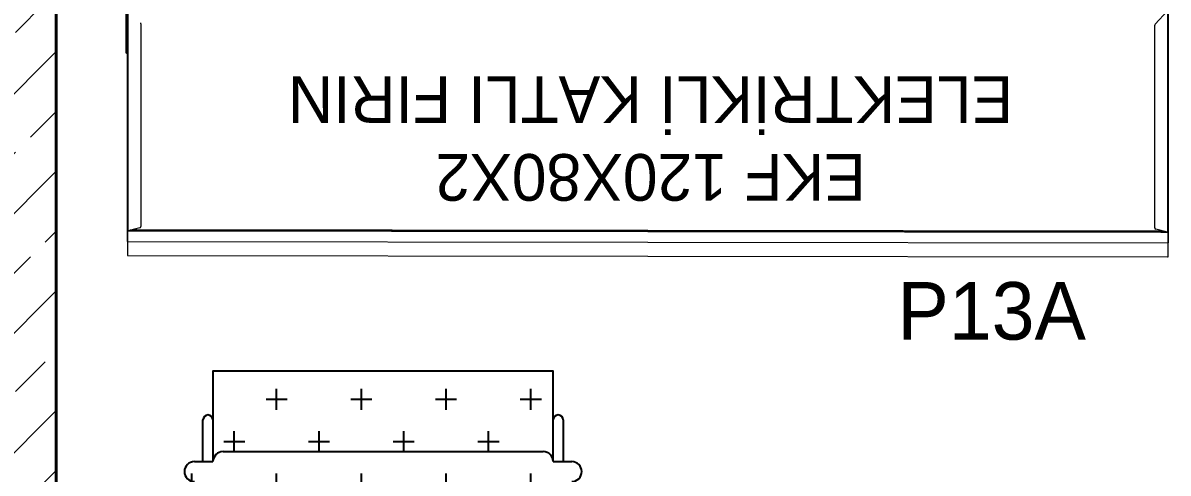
# Model space of a CAD drawing. Header units: millimetres. Extents: x 1650 to 6065, y 324 to 3836.
# Drawn here: x 3052.3 to 3224, y 2573.6 to 2641.1 of the extents above; entities that cross this region are included whole.
import ezdxf
from ezdxf.enums import TextEntityAlignment as Align

# ---------------------------------------------------------------- set-up
doc = ezdxf.new("R2010")
doc.units = ezdxf.units.MM
doc.layers.add('A-WALL-PATT-1', color=7, linetype='Continuous', lineweight=5, true_color=0x737373)
doc.layers.add('BAL-PERDE', color=111, linetype='Continuous', lineweight=40)
doc.layers.add('S2000-002 Çizgi', color=7, linetype='Continuous')
doc.styles.get("Standard").update_dxf_attribs({"font": 'arial.ttf'})
doc.styles.add('TAKSİM', font='GOTHIC.TTF', dxfattribs={"height": 20})

# ---------------------------------------------------------------- blocks, each defined once
blk = doc.blocks.new('A$C6456641A')
at = {"layer": 'S2000-002 Çizgi'}
h = blk.add_hatch(dxfattribs=at)
h.set_pattern_fill('CROSS', color=256, style=0)
h.set_pattern_definition([(0, (-6338.695, -1432.999), (6.35, 6.35), [3.175, -9.525]), (90, (-6337.1076, -1434.587), (-6.35, 6.35), [3.175, -9.525])])
h.paths.add_polyline_path([(218.53, 73.39, -0.414214), (220.03, 74.89), (218.41, 74.89), (139.55, 74.89), (139.55, 23.89), (220.03, 23.89, -0.414214), (218.53, 25.39)])
h.paths.add_polyline_path([(224.53, 73.39, 0.414214), (223.03, 74.89), (223.03, 77.67, 1), (220.03, 77.67), (220.03, 74.89, 0.414214), (218.53, 73.39), (218.53, 25.39, 0.414214), (220.03, 23.89), (220.03, 21.11, 1), (223.03, 21.11), (223.03, 23.89, 0.414214), (224.53, 25.39)])
h.paths.add_polyline_path([(236.6, 74.89), (223.03, 74.89, -0.414214), (224.53, 73.39), (224.53, 25.39, -0.414214), (223.03, 23.89), (229.28, 23.89), (236.6, 23.89)])
for points in [[(224.53, 77.67), (224.53, 74.89)], [(224.53, 76.39), (230.78, 76.39)], [(230.78, 74.89), (224.53, 74.89)], [(224.53, 23.89), (238.1, 23.89), (238.1, 74.89), (224.53, 74.89)], [(226.03, 73.39), (226.03, 25.39)], [(224.53, 23.89), (230.78, 23.89)], [(224.53, 23.89), (224.53, 21.11)], [(230.78, 22.39), (224.53, 22.39)]]:
    blk.add_lwpolyline(points, dxfattribs=at)
for centre, radius, start, end in [((223.03, 77.67), 1.5, 0, 180), ((230.78, 75.64), 0.75, 270, 90), ((224.53, 73.39), 1.5, 0, 90), ((224.53, 25.39), 1.5, 270, 0), ((230.78, 23.14), 0.75, 270, 90), ((223.03, 21.11), 1.5, 180, 0)]:
    blk.add_arc(centre, radius, start, end, dxfattribs=at)
blk = doc.blocks.new('A$C1ef23390')
at = {"layer": 'S2000-002 Çizgi', "rotation": 90}
blk.add_blockref('A$C6456641A', (98.39, 0.52), dxfattribs=at)
blk = doc.blocks.new('A$C26E901EB')
at = {"color": 1, "lineweight": 0}
for p, q in [((-78.24, -124.2), (-78.24, -130.59)), ((-78.14, -124.2), (-78.14, -130.59)), ((-78.13, -130.58), (-78.13, -124.11)), ((-77.98, -157.35), (-77.98, -124.02)), ((-77.87, -157.34), (-77.87, -124.13)), ((76.07, -126.36), (77.92, -124.34)), ((77.92, -124.34), (77.92, -157.55)), ((78.03, -124.23), (78.03, -157.55)), ((-75.97, -126.29), (-75.97, -156.71)), ((76.02, -156.92), (76.02, -126.5)), ((-78.24, -130.59), (-78.14, -130.59)), ((-78.2, -130.67), (-78.14, -130.6)), ((-78.2, -130.67), (-77.98, -130.85)), ((-78.14, -130.6), (-77.98, -130.73)), ((-77.98, -130.71), (-78.13, -130.58)), ((-77.98, -157.35), (-76.88, -157.35)), ((-77.98, -158.96), (-77.98, -157.35)), ((-77.98, -157.36), (-77.97, -157.35)), ((-77.98, -157.36), (-77.98, -158.86)), ((-77.98, -157.36), (-77.98, -157.36)), ((-77.88, -157.35), (-77.88, -157.35)), ((-76.12, -156.9), (-77.87, -157.34)), ((-76.88, -157.26), (-77.57, -157.26)), ((-76.58, -157.15), (-77.13, -157.15)), ((-76.88, -157.25), (-76.88, -157.35)), ((-76.88, -157.25), (76.93, -157.45)), ((-76.88, -157.26), (-76.88, -157.35)), ((-76.88, -157.35), (76.93, -157.55)), ((-76.58, -157.15), (76.63, -157.35)), ((-76.58, -157.15), (-76.58, -157.25)), ((77.92, -157.55), (76.17, -157.11)), ((77.14, -157.35), (76.63, -157.35)), ((76.63, -157.45), (76.63, -157.35)), ((76.93, -157.55), (76.93, -157.45)), ((76.93, -157.46), (76.93, -157.55)), ((77.58, -157.46), (76.93, -157.46)), ((76.93, -157.55), (78.03, -157.55)), ((78.03, -157.55), (78.03, -159.16)), ((78.03, -157.56), (78.03, -157.56)), ((78.03, -159.06), (78.03, -157.56)), ((78.03, -157.56), (78.03, -157.56)), ((-77.98, -158.86), (-77.98, -160.86)), ((-77.98, -158.86), (-77.98, -158.86)), ((-77.98, -158.96), (-77.98, -161.06)), ((-77.98, -158.96), (78.03, -159.16)), ((78.03, -161.06), (78.03, -159.06)), ((78.03, -159.06), (78.03, -159.06)), ((78.03, -161.26), (78.03, -159.16)), ((-77.98, -160.86), (-77.98, -160.86)), ((-77.98, -160.86), (-77.98, -160.96)), ((-77.98, -160.97), (-77.98, -160.96)), ((-77.98, -160.96), (-77.98, -160.96)), ((-77.98, -161.06), (-77.88, -161.06)), ((-77.89, -161.06), (-77.98, -161.06)), ((-77.98, -161.06), (-77.98, -161.06)), ((-77.88, -161.06), (77.93, -161.26)), ((-77.88, -161.06), (-77.88, -161.06)), ((77.93, -161.26), (77.93, -161.26)), ((77.93, -161.26), (78.03, -161.26)), ((78.03, -161.26), (77.94, -161.26)), ((78.03, -161.06), (78.03, -161.06)), ((78.03, -161.16), (78.03, -161.06)), ((78.03, -161.16), (78.03, -161.17)), ((78.03, -161.16), (78.03, -161.16)), ((78.03, -161.26), (78.03, -161.26))]:
    blk.add_line(p, q, dxfattribs=at)
at = {"color": 1, "lineweight": 0, "flags": 128}
for points in [[(-77.88, -161.06), (-77.89, -161.06), (-77.9, -161.06)], [(77.95, -161.26), (77.95, -161.26), (77.93, -161.26)]]:
    blk.add_lwpolyline(points, dxfattribs=at)
at = {"color": 1, "lineweight": 0}
for centre, radius, start, end in [((-76.17, -126.29), 0.2, 0, 42.2737), ((76.22, -126.5), 0.2, 137.7263, 180), ((-78.14, -130.59), 0.101, 180, 232), ((-78.14, -130.59), 0.001, 180, 232), ((-76.17, -156.71), 0.2, 284.0362, 0), ((76.22, -156.92), 0.2, 180, 255.9638)]:
    blk.add_arc(centre, radius, start, end, dxfattribs=at)
for points, knots in [([(-77.97, -157.35), (-77.96, -157.35), (-77.94, -157.35), (-77.91, -157.34), (-77.88, -157.34), (-77.87, -157.34)], [0, 0, 0, 0, 0.317573, 0.658788, 1, 1, 1, 1]), ([(77.92, -157.55), (77.93, -157.55), (77.95, -157.55), (77.96, -157.55), (77.97, -157.55)], [0, 0, 0, 0, 0.811114, 1, 1, 1, 1])]:
    blk.add_open_spline(points, degree=3, knots=knots, dxfattribs=at)
at = {"color": 0, "lineweight": 0, "insert": (0.44, -152.83), "char_height": 7, "width": 404.7577, "attachment_point": 2, "rotation": 180}
blk.add_mtext('{\\fNeo Sans Pro Light|b0|i0|c162|p34;EKF 120X80X2\\PELEKTRİKLİ KATLI FIRIN}', dxfattribs=at)

msp = doc.modelspace()

# ---------------------------------------------------------------- hatches: boundary and pattern name
at = {"layer": 'A-WALL-PATT-1'}
h = msp.add_hatch(dxfattribs=at)
h.set_pattern_fill('ANSI33', color=256, scale=2, style=0)
h.set_pattern_definition([(45, (-71799.261, 82599.877), (-8.9802561, 8.9802561), []), (45, (-71790.281, 82599.877), (-8.9802561, 8.9802561), [6.35, -3.175])])
h.paths.add_polyline_path([(3057.312, 2349.83), (3057.312, 2859.83), (2997.312, 2859.83), (2997.312, 2349.83)], flags=0)

# ---------------------------------------------------------------- linework, layer by layer
at = {"layer": 'BAL-PERDE', "elevation": 0}
msp.add_lwpolyline([(2997.312, 2859.83), (2997.312, 2349.83), (3057.312, 2349.83), (3057.312, 2859.83)], close=True, dxfattribs=at)

# ---------------------------------------------------------------- block references
for name, p in [('A$C26E901EB', (3145.979, 2767.28, 0)), ('A$C1ef23390', (3057.312, 2350.258, 0))]:
    msp.add_blockref(name, p)

# ---------------------------------------------------------------- texts
at = {"style": 'TAKSİM'}
msp.add_text('P13A', height=8.64, dxfattribs=at).set_placement((3197.56, 2593.602, 0), align=Align.CENTER)

doc.saveas('drawing.dxf')
